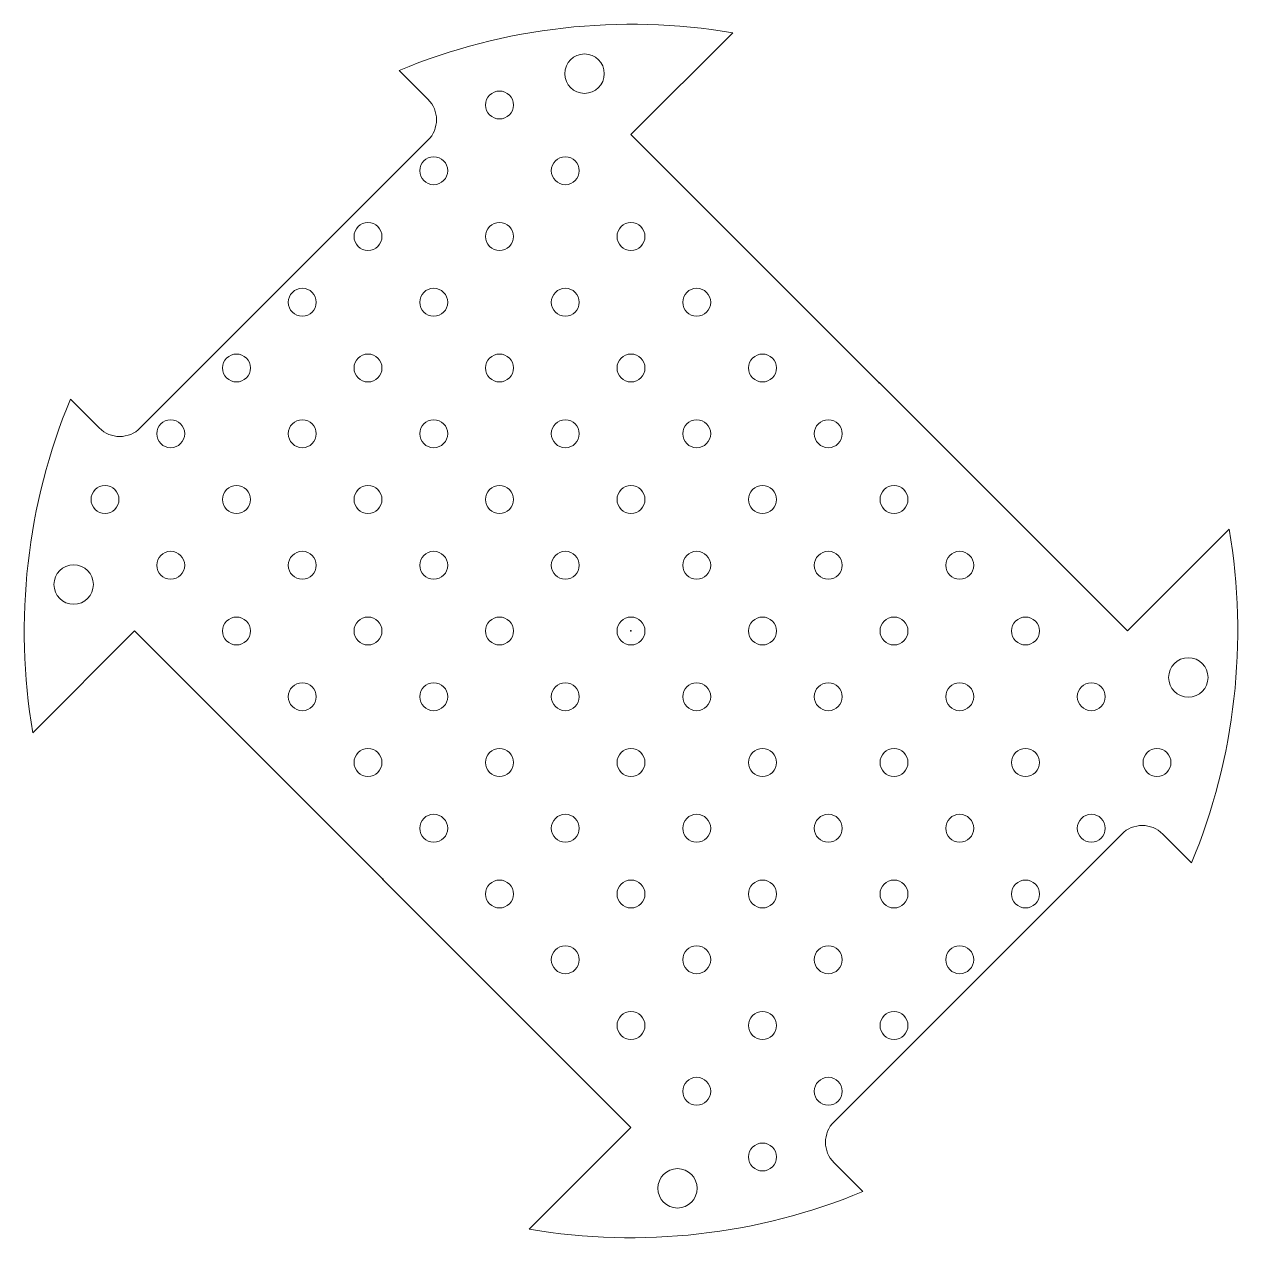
# Model space of a CAD drawing. Header units: inches. Extents: x -2.61 to 2.61, y -2.61 to 2.61.
import ezdxf

# ---------------------------------------------------------------- set-up
doc = ezdxf.new("R2010")
doc.units = ezdxf.units.IN
doc.header["$MEASUREMENT"] = 0
doc.header["$PDSIZE"] = -1
doc.layers.get('0').update_dxf_attribs({"linetype": 'CONTINUOUS'})

msp = doc.modelspace()

# ---------------------------------------------------------------- linework, layer by layer
at = {"color": 7, "linetype": 'CONTINUOUS', "lineweight": 15}
for p, q in [((0.4376, 2.5731), (0, 2.1355)), ((-0.9976, 2.4118), (-0.8734, 2.2876)), ((-0.8734, 2.1108), (-2.1108, 0.8734)), ((0, 2.1355), (2.1355, 0)), ((-2.2876, 0.8734), (-2.4118, 0.9976)), ((2.1355, 0), (2.5731, 0.4376)), ((-2.1355, 0), (-2.5731, -0.4376)), ((0, -2.1355), (-2.1355, 0)), ((0.8734, -2.1108), (2.1108, -0.8734)), ((2.2876, -0.8734), (2.4118, -0.9976)), ((-0.4376, -2.5731), (0, -2.1355)), ((0.9976, -2.4118), (0.8734, -2.2876))]:
    msp.add_line(p, q, dxfattribs=at)
for centre, radius in [((-0.2, 2.3975), 0.0848), ((-0.5657, 2.2627), 0.0601), ((-0.8485, 1.9799), 0.0601), ((-0.2828, 1.9799), 0.0601), ((-1.1314, 1.6971), 0.0601), ((-0.5657, 1.6971), 0.0601), ((0, 1.6971), 0.0601), ((-1.4142, 1.4142), 0.0601), ((-0.8485, 1.4142), 0.0601), ((-0.2828, 1.4142), 0.0601), ((0.2828, 1.4142), 0.0601), ((-1.6971, 1.1314), 0.0601), ((-1.1314, 1.1314), 0.0601), ((-0.5657, 1.1314), 0.0601), ((0, 1.1314), 0.0601), ((0.5657, 1.1314), 0.0601), ((-1.9799, 0.8485), 0.0601), ((-1.4142, 0.8485), 0.0601), ((-0.8485, 0.8485), 0.0601), ((-0.2828, 0.8485), 0.0601), ((0.2828, 0.8485), 0.0601), ((0.8485, 0.8485), 0.0601), ((-2.2627, 0.5657), 0.0601), ((-1.6971, 0.5657), 0.0601), ((-1.1314, 0.5657), 0.0601), ((-0.5657, 0.5657), 0.0601), ((0, 0.5657), 0.0601), ((0.5657, 0.5657), 0.0601), ((1.1314, 0.5657), 0.0601), ((-1.9799, 0.2828), 0.0601), ((-1.4142, 0.2828), 0.0601), ((-0.8485, 0.2828), 0.0601), ((-0.2828, 0.2828), 0.0601), ((0.2828, 0.2828), 0.0601), ((0.8485, 0.2828), 0.0601), ((1.4142, 0.2828), 0.0601), ((-2.3975, 0.2), 0.0848), ((-1.6971, 0), 0.0601), ((-1.1314, 0), 0.0601), ((-0.5657, 0), 0.0601), ((0, 0), 0.0601), ((0.5657, 0), 0.0601), ((1.1314, 0), 0.0601), ((1.6971, 0), 0.0601), ((2.3975, -0.2), 0.0848), ((-1.4142, -0.2828), 0.0601), ((-0.8485, -0.2828), 0.0601), ((-0.2828, -0.2828), 0.0601), ((0.2828, -0.2828), 0.0601), ((0.8485, -0.2828), 0.0601), ((1.4142, -0.2828), 0.0601), ((1.9799, -0.2828), 0.0601), ((-1.1314, -0.5657), 0.0601), ((-0.5657, -0.5657), 0.0601), ((0, -0.5657), 0.0601), ((0.5657, -0.5657), 0.0601), ((1.1314, -0.5657), 0.0601), ((1.6971, -0.5657), 0.0601), ((2.2627, -0.5657), 0.0601), ((-0.8485, -0.8485), 0.0601), ((-0.2828, -0.8485), 0.0601), ((0.2828, -0.8485), 0.0601), ((0.8485, -0.8485), 0.0601), ((1.4142, -0.8485), 0.0601), ((1.9799, -0.8485), 0.0601), ((-0.5657, -1.1314), 0.0601), ((0, -1.1314), 0.0601), ((0.5657, -1.1314), 0.0601), ((1.1314, -1.1314), 0.0601), ((1.6971, -1.1314), 0.0601), ((-0.2828, -1.4142), 0.0601), ((0.2828, -1.4142), 0.0601), ((0.8485, -1.4142), 0.0601), ((1.4142, -1.4142), 0.0601), ((0, -1.6971), 0.0601), ((0.5657, -1.6971), 0.0601), ((1.1314, -1.6971), 0.0601), ((0.2828, -1.9799), 0.0601), ((0.8485, -1.9799), 0.0601), ((0.5657, -2.2627), 0.0601), ((0.2, -2.3975), 0.0847)]:
    msp.add_circle(centre, radius, dxfattribs=at)
for centre, radius, start, end in [((0, 0), 2.61, 80.3482, 112.4716), ((-0.9618, 2.1992), 0.125, 315, 45), ((0, 0), 2.61, 157.5284, 189.6518), ((-2.1992, 0.9618), 0.125, 225, 315), ((0, 0), 2.61, 337.5284, 9.6518), ((2.1992, -0.9618), 0.125, 45, 135), ((0.9618, -2.1992), 0.125, 135, 225), ((0, 0), 2.61, 260.3482, 292.4716)]:
    msp.add_arc(centre, radius, start, end, dxfattribs=at)
at = {"color": 7, "linetype": 'CONTINUOUS'}
for p in [(1.0677, 1.0677), (0, 0), (-1.0677, -1.0677)]:
    msp.add_point(p, dxfattribs=at)

doc.saveas('drawing.dxf')
